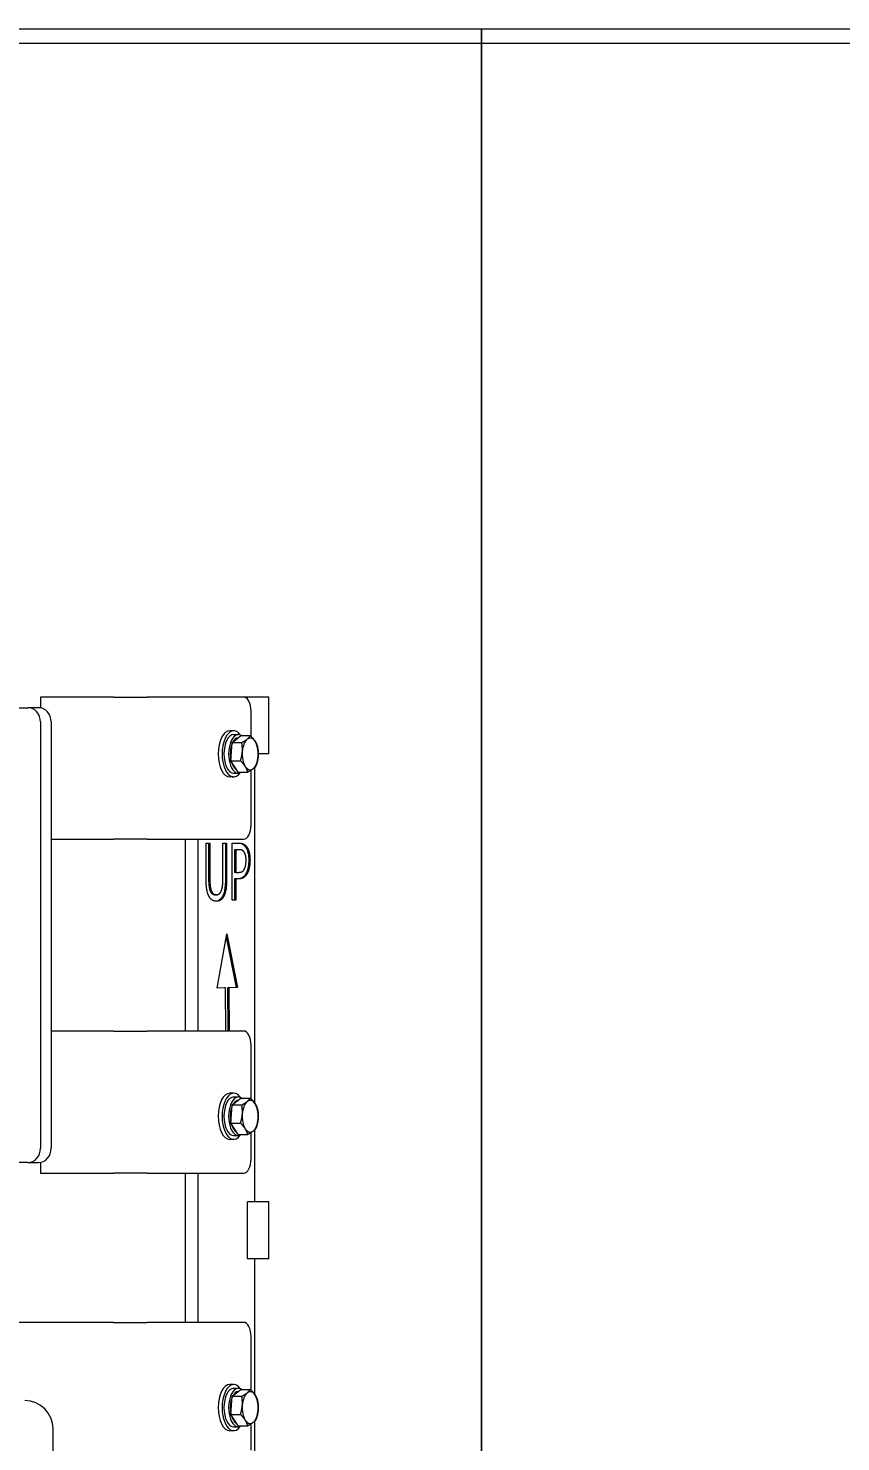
# Model space of a CAD drawing. Header units: inches. Extents: x 19 to 503, y 7 to 322.
# Drawn here: x 359.7 to 374.01, y 99.14 to 124.01 of the extents above; entities that cross this region are included whole.
import ezdxf

# ---------------------------------------------------------------- set-up
doc = ezdxf.new("R2010")
doc.units = ezdxf.units.IN
doc.header["$LTSCALE"] = 15
doc.header["$MEASUREMENT"] = 0
doc.layers.add('Dimension (ANSI)', color=7, linetype='Continuous', lineweight=25)
doc.layers.add('Visible (ANSI)', color=7, linetype='Continuous', lineweight=50)
doc.styles.add('MEMCOR Medium', font='arial.ttf')
doc.dimstyles.new('Default (ANSI)', dxfattribs={"dimscale": 15, "dimtxt": 0.15, "dimasz": 0.098425, "dimexe": 0.125, "dimexo": 0.0625, "dimgap": 0.031496, "dimtad": 0, "dimtih": 1, "dimtoh": 1, "dimdec": 4, "dimrnd": 1e-08, "dimzin": 3, "dimdsep": 46, "dimlunit": 5, "dimtxsty": 'MEMCOR Medium', "dimcen": 0.09, "dimdle": 0.393701, "dimclrd": 256, "dimclre": 256, "dimclrt": 256, "dimadec": 0, "dimazin": 1, "dimtfac": 0.8, "dimtofl": 0, "dimtmove": 0, "dimatfit": 3, "dimfxl": 1, "dimfrac": 1, "dimtolj": 1, "dimtzin": 4, "dimlwd": -1, "dimlwe": -1, "dimarcsym": 0})

# ---------------------------------------------------------------- blocks, each defined once
blk = doc.blocks.new('*D23')
at = {"layer": 'Defpoints', "color": 0, "transparency": 16777216}
for p in [(368.258, 140.509), (422.116, 140.509), (390.404, 43.556)]:
    blk.add_point(p, dxfattribs=at)
at = {"layer": 'Dimension (ANSI)', "transparency": 16777216}
for p, q in [((369.196, 140.509), (423.991, 140.509)), ((422.116, 139.032), (422.116, 122.363)), ((422.116, 45.033), (422.116, 106.884)), ((391.341, 43.556), (423.991, 43.556))]:
    blk.add_line(p, q, dxfattribs=at)
for points in [[(421.87, 139.032), (422.362, 139.032), (422.116, 140.509)], [(421.87, 45.033), (422.362, 45.033), (422.116, 43.556)]]:
    blk.add_solid(points, dxfattribs=at)
at = {"layer": 'Dimension (ANSI)', "transparency": 16777216, "char_height": 2.25, "attachment_point": 2, "style": 'MEMCOR Medium'}
for s, insert in [('\\A1; \\fArial|b0|i0;96{\\H0.8x;\\S15#16;} in', (422.116, 118.81)), ('\\A1;[2462.6 mm]{\\P\\fArial|b0|i0;SHIPPING\\P\\fArial|b0|i0;HEIGHT}', (422.116, 114.151))]:
    blk.add_mtext(s, dxfattribs=dict(at, insert=insert))

msp = doc.modelspace()

# ---------------------------------------------------------------- linework, layer by layer
at = {"layer": 'Visible (ANSI)', "linetype": 'Continuous', "lineweight": 18}
for p, q in [((385.67405, 123.9937), (342.71356, 123.9937)), ((367.68349, 123.7437), (367.68349, 123.9937)), ((367.68349, 123.9937), (367.68349, 123.7437)), ((367.68349, 123.7437), (343.43711, 123.7437)), ((367.68349, 123.7437), (367.68349, 123.7437)), ((367.68349, 123.7437), (367.68349, 55.9937)), ((367.68349, 55.9937), (367.68349, 123.7437)), ((385.67405, 123.7437), (367.68349, 123.7437)), ((367.68349, 123.6387), (367.68349, 123.6387)), ((367.68349, 123.6387), (367.68349, 123.6387)), ((367.68349, 123.5337), (367.68349, 123.5337)), ((367.68349, 123.5337), (367.68349, 123.5337)), ((367.68349, 123.4287), (367.68349, 123.4287)), ((367.68349, 123.4287), (367.68349, 123.4287)), ((367.68349, 123.3237), (367.68349, 123.3237)), ((367.68349, 123.3237), (367.68349, 123.3237)), ((367.68349, 123.2187), (367.68349, 123.2187)), ((367.68349, 123.0187), (367.68349, 123.0187)), ((367.68349, 122.5187), (367.68349, 122.5187)), ((359.91643, 112.2437), (359.91643, 112.05441)), ((361.20106, 112.2437), (359.91643, 112.2437)), ((361.20106, 112.2437), (361.79869, 112.2437)), ((363.49962, 112.2437), (361.79869, 112.2437)), ((363.56411, 112.2437), (363.49962, 112.2437)), ((363.9359, 112.2437), (363.56411, 112.2437)), ((363.56411, 112.20786), (363.56411, 112.2437)), ((363.9359, 111.2437), (363.9359, 112.2437)), ((348.01174, 112.0562), (359.70308, 112.0562)), ((359.89058, 112.0562), (359.70308, 112.0562)), ((363.62462, 111.55233), (363.62462, 111.9937)), ((359.91958, 111.8062), (359.91958, 104.3062)), ((360.10708, 111.8062), (360.10708, 104.3062)), ((363.3189, 111.6497), (363.24962, 111.6497)), ((363.28283, 111.28283), (363.29413, 111.44349)), ((363.29413, 111.44349), (363.36934, 111.50425)), ((363.29413, 111.44349), (363.46119, 111.44349)), ((363.3189, 111.5837), (363.40031, 111.5837)), ((363.36934, 111.50425), (363.44456, 111.56501)), ((363.44456, 111.56501), (363.61162, 111.56501)), ((363.27154, 111.12218), (363.28283, 111.28283)), ((363.9359, 111.2437), (363.75126, 111.2437)), ((363.33545, 111.02229), (363.27154, 111.12218)), ((363.27154, 111.12218), (363.43859, 111.12218)), ((363.3189, 110.9037), (363.40031, 110.9037)), ((363.39937, 110.92239), (363.33545, 111.02229)), ((363.39937, 110.92239), (363.56643, 110.92239)), ((363.62462, 109.9937), (363.62462, 110.95565)), ((363.68911, 105.10232), (363.68911, 111.00676)), ((363.3189, 110.8377), (363.24962, 110.8377)), ((360.10708, 109.7437), (361.20106, 109.7437)), ((361.79869, 109.7437), (361.20106, 109.7437)), ((361.79869, 109.7437), (363.49962, 109.7437)), ((362.4726, 106.3687), (362.4726, 109.7437)), ((362.68911, 109.7437), (362.68911, 106.3687)), ((362.83368, 109.04954), (362.83368, 109.67353)), ((362.83368, 109.67353), (362.90013, 109.67353)), ((362.87848, 109.67353), (362.87848, 109.04954)), ((362.90013, 109.67353), (362.90013, 109.04954)), ((363.12906, 109.0463), (363.12906, 109.67353)), ((363.12906, 109.67353), (363.19551, 109.67353)), ((363.17386, 109.67353), (363.17386, 109.04954)), ((363.19551, 109.67353), (363.19551, 109.04954)), ((363.29073, 108.67353), (363.29073, 109.67353)), ((363.29073, 109.67353), (363.41634, 109.67353)), ((363.35718, 109.55846), (363.33553, 109.55846)), ((363.33553, 109.55846), (363.33553, 109.15975)), ((363.35718, 109.55846), (363.35718, 109.15975)), ((363.41228, 109.55846), (363.35718, 109.55846)), ((363.35718, 109.15975), (363.33553, 109.15975)), ((363.35718, 109.0463), (363.33553, 109.0463)), ((363.33553, 109.0463), (363.33553, 108.67353)), ((363.35718, 109.15975), (363.40256, 109.15975)), ((363.4135, 109.0463), (363.35718, 109.0463)), ((363.35718, 109.0463), (363.35718, 108.67353)), ((363.01439, 108.76591), (362.99274, 108.76591)), ((363.35718, 108.67353), (363.29073, 108.67353)), ((363.0294, 107.12416), (363.19955, 108.07636)), ((363.18923, 108.01863), (363.36263, 107.13543)), ((363.19955, 108.07636), (363.38428, 107.13543)), ((363.17749, 107.12966), (363.0294, 107.12416)), ((363.15584, 107.12966), (363.02955, 107.12497)), ((363.17749, 107.12966), (363.15584, 107.12966)), ((363.18258, 106.3687), (363.17749, 107.12966)), ((363.36263, 107.13543), (363.21248, 107.13124)), ((363.21248, 107.13124), (363.21825, 106.3687)), ((363.23413, 107.13124), (363.21248, 107.13124)), ((363.38428, 107.13543), (363.23413, 107.13124)), ((363.23413, 107.13124), (363.2399, 106.3687)), ((363.38428, 107.13543), (363.36263, 107.13543)), ((361.20106, 106.3687), (360.10708, 106.3687)), ((361.20106, 106.3687), (361.79869, 106.3687)), ((363.49962, 106.3687), (361.79869, 106.3687)), ((363.62462, 105.17733), (363.62462, 106.1187)), ((363.3189, 105.2747), (363.24962, 105.2747)), ((363.3189, 105.2087), (363.40031, 105.2087)), ((363.36934, 105.12925), (363.44456, 105.19001)), ((363.44456, 105.19001), (363.61162, 105.19001)), ((363.28283, 104.90783), (363.29413, 105.06849)), ((363.29413, 105.06849), (363.36934, 105.12925)), ((363.29413, 105.06849), (363.46119, 105.06849)), ((363.27154, 104.74718), (363.28283, 104.90783)), ((363.33545, 104.64729), (363.27154, 104.74718)), ((363.27154, 104.74718), (363.43859, 104.74718)), ((363.3189, 104.4627), (363.24962, 104.4627)), ((363.3189, 104.5287), (363.40031, 104.5287)), ((363.39937, 104.54739), (363.33545, 104.64729)), ((363.39937, 104.54739), (363.56643, 104.54739)), ((363.62462, 104.1187), (363.62462, 104.58065)), ((363.68911, 103.3637), (363.68911, 104.63176)), ((359.70308, 104.0562), (356.70302, 104.0562)), ((359.70308, 104.0562), (359.89058, 104.0562)), ((359.91643, 104.05799), (359.91643, 103.8687)), ((359.91643, 103.8687), (361.20106, 103.8687)), ((361.79869, 103.8687), (361.20106, 103.8687)), ((361.79869, 103.8687), (363.49962, 103.8687)), ((362.4726, 101.2437), (362.4726, 103.8687)), ((362.68911, 103.8687), (362.68911, 101.2437)), ((363.9359, 103.3637), (363.56411, 103.3637)), ((363.56411, 102.3637), (363.56411, 103.3637)), ((363.9359, 102.3637), (363.9359, 103.3637)), ((363.9359, 102.3637), (363.56411, 102.3637)), ((363.68911, 99.97732), (363.68911, 102.3637)), ((361.20106, 101.2437), (359.45744, 101.2437)), ((361.20106, 101.2437), (361.79869, 101.2437)), ((363.49962, 101.2437), (361.79869, 101.2437)), ((363.62462, 100.05233), (363.62462, 100.9937)), ((363.3189, 100.1497), (363.24962, 100.1497)), ((363.29413, 99.94349), (363.36934, 100.00425)), ((363.3189, 100.0837), (363.40031, 100.0837)), ((363.36934, 100.00425), (363.44456, 100.06501)), ((363.44456, 100.06501), (363.61162, 100.06501)), ((363.27154, 99.62218), (363.28283, 99.78283)), ((363.28283, 99.78283), (363.29413, 99.94349)), ((363.29413, 99.94349), (363.46119, 99.94349)), ((363.33545, 99.52229), (363.27154, 99.62218)), ((363.27154, 99.62218), (363.43859, 99.62218)), ((363.39937, 99.42239), (363.33545, 99.52229)), ((363.68911, 94.4837), (363.68911, 99.50676)), ((360.14033, 83.8687), (360.14033, 99.3687)), ((363.3189, 99.3377), (363.24962, 99.3377)), ((363.3189, 99.4037), (363.40031, 99.4037)), ((363.39937, 99.42239), (363.56643, 99.42239)), ((363.62462, 98.9937), (363.62462, 99.45565))]:
    msp.add_line(p, q, dxfattribs=at)
msp.add_arc((359.64033, 99.3687), 0.5, 0, 90, dxfattribs=at)
for centre, major_axis, ratio, start_param, end_param in [((363.49962, 111.9937), (0, 0.25), 0.5, 4.71238898, 6.28318531), ((359.70308, 111.8062), (0, 0.25), 0.8660254, 4.71238898, 6.28318531), ((359.89058, 111.8062), (0, 0.25), 0.8660254, 4.71238898, 6.28318531), ((363.24962, 111.2437), (0, 0.406), 0.5, 0, 3.14159265), ((363.3189, 111.2437), (0, 0.406), 0.5, 5.67310552, 10.03485774), ((363.3189, 111.2437), (0, 0.34), 0.5, 0, 3.14159265), ((363.40031, 111.2437), (0, -0.34), 0.5, 2.80847025, 6.61630771), ((363.40031, 111.2437), (0, 0.281), 0.5, 0.87131106, 1.99083837), ((363.40031, 111.2437), (0, 0.281), 0.5, 0.04245295, 0.72530137), ((363.61076, 111.2437), (0, 0.281), 0.5, 0.38387716, 1.43107471), ((363.61076, 111.2437), (0, 0.281), 0.5, 5.61986492, 6.66706247), ((363.61076, 111.2437), (0, 0.281), 0.5, 4.57266737, 5.61986492), ((363.61076, 111.2437), (0, -0.281), 0.5, 4.57266737, 5.61986492), ((363.61076, 111.2437), (0, -0.281), 0.5, 0.38387716, 1.43107471), ((363.40031, 111.2437), (0, -0.281), 0.5, 5.18068785, 6.05904199), ((363.61076, 111.2437), (0, -0.281), 0.5, 5.61986492, 6.66706247), ((363.49962, 109.9937), (0, -0.25), 0.5, 0, 1.57079633), ((363.49962, 106.1187), (0, 0.25), 0.5, 4.71238898, 6.28318531), ((363.24962, 104.8687), (0, 0.406), 0.5, 0, 3.14159265), ((363.3189, 104.8687), (0, 0.406), 0.5, 5.67310552, 10.03485774), ((363.3189, 104.8687), (0, 0.34), 0.5, 0, 3.14159265), ((363.40031, 104.8687), (0, -0.34), 0.5, 2.80847025, 6.61630771), ((363.40031, 104.8687), (0, 0.281), 0.5, 0.87131106, 1.99083837), ((363.40031, 104.8687), (0, 0.281), 0.5, 0.04245295, 0.72530137), ((363.61076, 104.8687), (0, 0.281), 0.5, 0.38387716, 1.43107471), ((363.61076, 104.8687), (0, 0.281), 0.5, 5.61986492, 6.66706247), ((363.61076, 104.8687), (0, 0.281), 0.5, 4.57266737, 5.61986492), ((363.40031, 104.8687), (0, -0.281), 0.5, 5.18068785, 6.05904199), ((363.61076, 104.8687), (0, -0.281), 0.5, 4.57266737, 5.61986492), ((363.61076, 104.8687), (0, -0.281), 0.5, 0.38387716, 1.43107471), ((363.61076, 104.8687), (0, -0.281), 0.5, 5.61986492, 6.66706247), ((359.70308, 104.3062), (0, -0.25), 0.8660254, 0, 1.57079633), ((359.89058, 104.3062), (0, -0.25), 0.8660254, 0, 1.57079633), ((363.49962, 104.1187), (0, -0.25), 0.5, 0, 1.57079633), ((363.49962, 100.9937), (0, 0.25), 0.5, 4.71238898, 6.28318531), ((363.24962, 99.7437), (0, 0.406), 0.5, 0, 3.14159265), ((363.3189, 99.7437), (0, 0.406), 0.5, 5.67310552, 10.03485774), ((363.3189, 99.7437), (0, 0.34), 0.5, 0, 3.14159265), ((363.40031, 99.7437), (0, -0.34), 0.5, 2.80847025, 6.61630771), ((363.40031, 99.7437), (0, 0.281), 0.5, 0.04245295, 0.72530137), ((363.61076, 99.7437), (0, 0.281), 0.5, 0.38387716, 1.43107471), ((363.61076, 99.7437), (0, 0.281), 0.5, 5.61986492, 6.66706247), ((363.61076, 99.7437), (0, 0.281), 0.5, 4.57266737, 5.61986492), ((363.40031, 99.7437), (0, 0.281), 0.5, 0.87131106, 1.99083837), ((363.61076, 99.7437), (0, -0.281), 0.5, 4.57266737, 5.61986492), ((363.40031, 99.7437), (0, -0.281), 0.5, 5.18068785, 6.05904199), ((363.61076, 99.7437), (0, -0.281), 0.5, 5.61986492, 6.66706247), ((363.61076, 99.7437), (0, -0.281), 0.5, 0.38387716, 1.43107471)]:
    msp.add_ellipse(centre, major_axis=major_axis, ratio=ratio, start_param=start_param, end_param=end_param, dxfattribs=at)
for points in [[(363.46119, 111.44349), (363.52323, 111.47605), (363.55814, 111.50425)], [(363.47163, 111.28283), (363.47687, 111.35739), (363.46119, 111.44349)], [(363.55814, 111.50425), (363.59304, 111.53245), (363.61162, 111.56501)], [(363.61162, 111.56501), (363.6676, 111.51148), (363.69727, 111.46511)], [(363.69727, 111.46511), (363.72693, 111.41875), (363.73945, 111.36522)], [(363.43859, 111.12218), (363.46638, 111.20827), (363.47163, 111.28283)], [(363.74989, 111.20457), (363.74464, 111.13001), (363.71685, 111.04391)], [(363.73945, 111.36522), (363.75513, 111.27913), (363.74989, 111.20457)], [(363.52425, 111.02229), (363.49458, 111.06865), (363.43859, 111.12218)], [(363.56643, 110.92239), (363.55391, 110.97592), (363.52425, 111.02229)], [(363.66338, 110.98315), (363.62847, 110.95495), (363.56643, 110.92239)], [(363.71685, 111.04391), (363.69828, 111.01135), (363.66338, 110.98315)], [(363.55814, 105.12925), (363.59304, 105.15745), (363.61162, 105.19001)], [(363.61162, 105.19001), (363.6676, 105.13648), (363.69727, 105.09011)], [(363.46119, 105.06849), (363.52323, 105.10105), (363.55814, 105.12925)], [(363.47163, 104.90783), (363.47687, 104.98239), (363.46119, 105.06849)], [(363.69727, 105.09011), (363.72693, 105.04375), (363.73945, 104.99022)], [(363.73945, 104.99022), (363.75513, 104.90413), (363.74989, 104.82957)], [(363.43859, 104.74718), (363.46638, 104.83327), (363.47163, 104.90783)], [(363.52425, 104.64729), (363.49458, 104.69365), (363.43859, 104.74718)], [(363.74989, 104.82957), (363.74464, 104.75501), (363.71685, 104.66891)], [(363.56643, 104.54739), (363.55391, 104.60092), (363.52425, 104.64729)], [(363.66338, 104.60815), (363.62847, 104.57995), (363.56643, 104.54739)], [(363.71685, 104.66891), (363.69828, 104.63635), (363.66338, 104.60815)], [(363.46119, 99.94349), (363.52323, 99.97605), (363.55814, 100.00425)], [(363.55814, 100.00425), (363.59304, 100.03245), (363.61162, 100.06501)], [(363.61162, 100.06501), (363.6676, 100.01148), (363.69727, 99.96511)], [(363.69727, 99.96511), (363.72693, 99.91875), (363.73945, 99.86522)], [(363.43859, 99.62218), (363.46638, 99.70827), (363.47163, 99.78283)], [(363.47163, 99.78283), (363.47687, 99.85739), (363.46119, 99.94349)], [(363.73945, 99.86522), (363.75513, 99.77913), (363.74989, 99.70457)], [(363.52425, 99.52229), (363.49458, 99.56865), (363.43859, 99.62218)], [(363.56643, 99.42239), (363.55391, 99.47592), (363.52425, 99.52229)], [(363.66338, 99.48315), (363.62847, 99.45495), (363.56643, 99.42239)], [(363.71685, 99.54391), (363.69828, 99.51135), (363.66338, 99.48315)], [(363.74989, 99.70457), (363.74464, 99.63001), (363.71685, 99.54391)]]:
    msp.add_rational_spline(points, [1, 1.0379548493, 1], degree=2, dxfattribs=at)
for points, knots in [([(363.39469, 109.67353), (363.41487, 109.67353), (363.44564, 109.6713), (363.49184, 109.64836), (363.50959, 109.63333), (363.52556, 109.61113)], [-0.725506634, -0.725506634, -0.725506634, -0.725506634, -0.296366495, -0.296366495, 0, 0, 0, 0]), ([(363.52556, 109.61113), (363.53652, 109.5962), (363.54628, 109.57862), (363.56137, 109.54179), (363.56915, 109.51923), (363.58238, 109.4528), (363.58512, 109.41221), (363.58512, 109.37207)], [-0.844477071, -0.844477071, -0.844477071, -0.844477071, -0.544529725, -0.544529725, -0.305823756, -0.305823756, 0, 0, 0, 0]), ([(363.58512, 109.37207), (363.58512, 109.34839), (363.58397, 109.32492), (363.57843, 109.27227), (363.57397, 109.24986), (363.56358, 109.20349), (363.55393, 109.17466), (363.54136, 109.15003)], [-0.48070155, -0.48070155, -0.48070155, -0.48070155, -0.387114958, -0.387114958, -0.268097881, -0.268097881, 0, 0, 0, 0]), ([(362.87848, 109.04954), (362.87848, 108.98388), (362.88139, 108.94793), (362.88626, 108.90011), (362.89171, 108.87275), (362.89995, 108.84776)], [-0.371862003, -0.371862003, -0.371862003, -0.371862003, -0.228145318, -0.228145318, 0, 0, 0, 0]), ([(363.17386, 109.04954), (363.17386, 109.0096), (363.17271, 108.96846), (363.16548, 108.87602), (363.15938, 108.8453), (363.14925, 108.79892), (363.13913, 108.76981), (363.12605, 108.74484)], [-0.467674705, -0.467674705, -0.467674705, -0.467674705, -0.385613275, -0.385613275, -0.275578199, -0.275578199, 0, 0, 0, 0]), ([(363.54136, 109.15003), (363.53275, 109.13308), (363.52335, 109.1181), (363.50281, 109.09202), (363.49185, 109.08126), (363.46782, 109.0632), (363.44133, 109.0463), (363.39185, 109.0463)], [-2.12199044, -2.12199044, -2.12199044, -2.12199044, -1.44284282, -1.44284282, -0.75409962, -0.75409962, 0, 0, 0, 0]), ([(362.89995, 108.84776), (362.90463, 108.83359), (362.91024, 108.82112), (362.925, 108.79719), (362.93313, 108.78918), (362.95589, 108.77049), (362.97469, 108.76591), (362.99274, 108.76591)], [-0.454531198, -0.454531198, -0.454531198, -0.454531198, -0.37440362, -0.37440362, -0.275150152, -0.275150152, 0, 0, 0, 0]), ([(363.12605, 108.74484), (363.11817, 108.72935), (363.10957, 108.71567), (363.09085, 108.69216), (363.08094, 108.68262), (363.05876, 108.6667), (363.03806, 108.65494), (363.00384, 108.6528)], [-1.62181416, -1.62181416, -1.62181416, -1.62181416, -1.12295259, -1.12295259, -0.62367983, -0.62367983, -0.05863483, -0.05863483, -0.05863483, -0.05863483])]:
    msp.add_open_spline(points, degree=3, knots=knots, dxfattribs=at)
for points in [[(363.41634, 109.67353), (363.46091, 109.67353), (363.52331, 109.64436), (363.54721, 109.61113)], [(363.50143, 109.52037), (363.48562, 109.54144), (363.44348, 109.55846), (363.41228, 109.55846)], [(363.53749, 109.36802), (363.53749, 109.41988), (363.51966, 109.49606), (363.50143, 109.52037)], [(363.54721, 109.61113), (363.57517, 109.57304), (363.60677, 109.45554), (363.60677, 109.37207)], [(363.40256, 109.15975), (363.44308, 109.15975), (363.49292, 109.18569), (363.50912, 109.21972)], [(363.50912, 109.21972), (363.52412, 109.24971), (363.53749, 109.32021), (363.53749, 109.36802)], [(363.60677, 109.37207), (363.60677, 109.30724), (363.58368, 109.19055), (363.56301, 109.15003)], [(362.88149, 108.74484), (362.85515, 108.79671), (362.83368, 108.94257), (362.83368, 109.04954)], [(362.90013, 109.04954), (362.90013, 108.97985), (362.90904, 108.88585), (362.9216, 108.84776)], [(363.10758, 108.84776), (363.12015, 108.88585), (363.12906, 108.97904), (363.12906, 109.0463)], [(363.19551, 109.04954), (363.19551, 108.94501), (363.17444, 108.7959), (363.1477, 108.74484)], [(363.56301, 109.15003), (363.53708, 109.09898), (363.46698, 109.0463), (363.4135, 109.0463)], [(363.01439, 108.65246), (362.97023, 108.65246), (362.90459, 108.69865), (362.88149, 108.74484)], [(362.9216, 108.84776), (362.93497, 108.80724), (362.98117, 108.76591), (363.01439, 108.76591)], [(363.01439, 108.76591), (363.04559, 108.76591), (363.09421, 108.80724), (363.10758, 108.84776)], [(363.1477, 108.74484), (363.12379, 108.69784), (363.06058, 108.65246), (363.01439, 108.65246)]]:
    msp.add_open_spline(points, degree=2, dxfattribs=at)

# ---------------------------------------------------------------- dimensions: what is measured, and where the dimension line sits
at = {"layer": 'Dimension (ANSI)'}
dim = msp.add_linear_dim(base=(422.11571, 140.5087), p1=(390.40393, 43.5562), p2=(368.25849, 140.5087), angle=90, text=' \\fArial|b0|i0;<> in\\X[2462.6 mm]{\\P\\fArial|b0|i0;SHIPPING\\P\\fArial|b0|i0;HEIGHT}', dimstyle='Default (ANSI)', override={"dimgap": 0.031496, "dimdec": 4, "dimpost": '', "dimtol": 0, "dimlim": 0, "dimtp": 0, "dimtm": 0, "dimtdec": 2, "dimatfit": 1, "dimtvp": -0.375}, dxfattribs=at)
dim.commit()
dim.dimension.update_dxf_attribs({"geometry": '*D23', "text_midpoint": (422.11571, 114.6233), "dimtype": 160})

doc.saveas('drawing.dxf')
